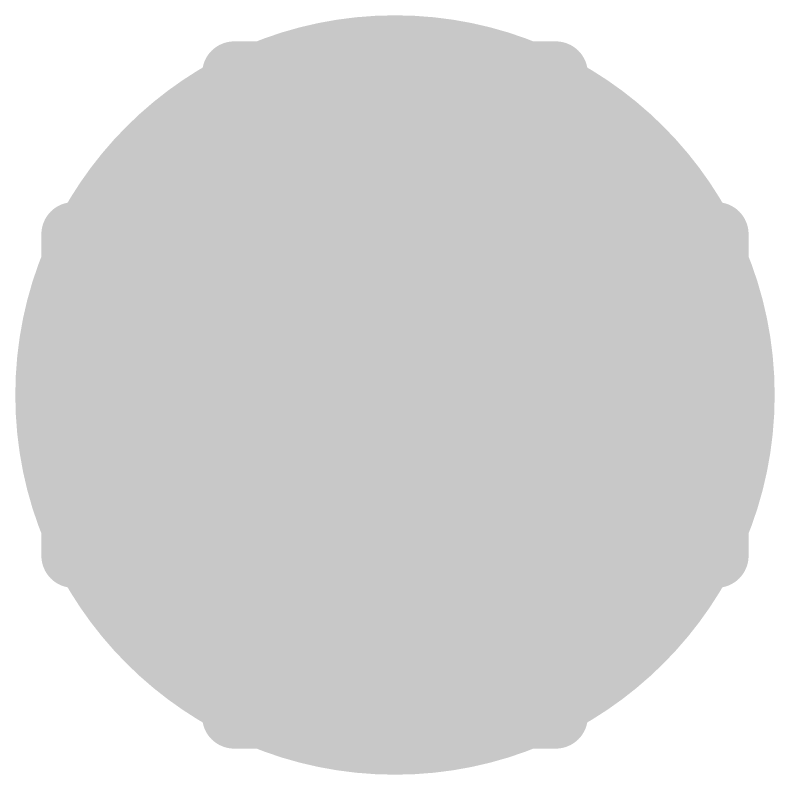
# Model space of a CAD drawing. Header units: inches. Extents: x -0.1 to 10.2, y 0 to 6.5.
# Drawn here: x 0.72441 to 0.74803, y 0.48031 to 0.50394 of the extents above; entities that cross this region are included whole.
import ezdxf

# ---------------------------------------------------------------- set-up
doc = ezdxf.new("R2010")
doc.units = ezdxf.units.IN
doc.header["$MEASUREMENT"] = 0
for name, color, linetype in [('Bottom Layer', 5, 'Continuous'), ('Drill Drawing', 1, 'Continuous'), ('Top Layer', 1, 'Continuous'), ('Via Holes', 16, 'Continuous')]:
    doc.layers.add(name, color=color, linetype=linetype)

msp = doc.modelspace()

# ---------------------------------------------------------------- hatches: boundary and pattern name
at = {"layer": 'Bottom Layer'}
h = msp.add_hatch(color=5, dxfattribs=at)
edge = h.paths.add_edge_path()
edge.add_arc((0.73622, 0.492126), 0.011811, 0, 360)
at = {"layer": 'Top Layer'}
h = msp.add_hatch(color=1, dxfattribs=at)
edge = h.paths.add_edge_path()
edge.add_arc((0.73622, 0.492126), 0.011811, 0, 360)
at = {"layer": 'Via Holes'}
h = msp.add_hatch(color=7, dxfattribs=at)
edge = h.paths.add_edge_path()
edge.add_arc((0.73622, 0.492126), 0.005906, 0, 360)

# ---------------------------------------------------------------- linework, layer by layer
at = {"layer": 'Drill Drawing'}
for points in [[(0.73122, 0.497126, 0.002, 0.002, 0), (0.73122, 0.502126, 0.002, 0.002, 0)], [(0.73122, 0.502126, 0.002, 0.002, 0), (0.74122, 0.502126, 0.002, 0.002, 0)], [(0.74122, 0.497126, 0.002, 0.002, 0), (0.74122, 0.502126, 0.002, 0.002, 0)], [(0.72622, 0.487126, 0.002, 0.002, 0), (0.72622, 0.497126, 0.002, 0.002, 0)], [(0.72622, 0.497126, 0.002, 0.002, 0), (0.73122, 0.497126, 0.002, 0.002, 0)], [(0.74122, 0.497126, 0.002, 0.002, 0), (0.74622, 0.497126, 0.002, 0.002, 0)], [(0.74622, 0.487126, 0.002, 0.002, 0), (0.74622, 0.497126, 0.002, 0.002, 0)], [(0.72622, 0.487126, 0.002, 0.002, 0), (0.73122, 0.487126, 0.002, 0.002, 0)], [(0.73122, 0.482126, 0.002, 0.002, 0), (0.73122, 0.487126, 0.002, 0.002, 0)], [(0.74122, 0.487126, 0.002, 0.002, 0), (0.74622, 0.487126, 0.002, 0.002, 0)], [(0.74122, 0.482126, 0.002, 0.002, 0), (0.74122, 0.487126, 0.002, 0.002, 0)], [(0.73122, 0.482126, 0.002, 0.002, 0), (0.74122, 0.482126, 0.002, 0.002, 0)]]:
    msp.add_lwpolyline(points, format="xyseb", dxfattribs=at)
for points in [[(0.73072, 0.502126, 0.001, 0.001, 1), (0.73172, 0.502126, 0.001, 0.001, 1)], [(0.73072, 0.502126, 0.001, 0.001, 1), (0.73172, 0.502126, 0.001, 0.001, 1)], [(0.74072, 0.502126, 0.001, 0.001, 1), (0.74172, 0.502126, 0.001, 0.001, 1)], [(0.74072, 0.502126, 0.001, 0.001, 1), (0.74172, 0.502126, 0.001, 0.001, 1)], [(0.72572, 0.497126, 0.001, 0.001, 1), (0.72672, 0.497126, 0.001, 0.001, 1)], [(0.72572, 0.497126, 0.001, 0.001, 1), (0.72672, 0.497126, 0.001, 0.001, 1)], [(0.73072, 0.497126, 0.001, 0.001, 1), (0.73172, 0.497126, 0.001, 0.001, 1)], [(0.73072, 0.497126, 0.001, 0.001, 1), (0.73172, 0.497126, 0.001, 0.001, 1)], [(0.74072, 0.497126, 0.001, 0.001, 1), (0.74172, 0.497126, 0.001, 0.001, 1)], [(0.74072, 0.497126, 0.001, 0.001, 1), (0.74172, 0.497126, 0.001, 0.001, 1)], [(0.74572, 0.497126, 0.001, 0.001, 1), (0.74672, 0.497126, 0.001, 0.001, 1)], [(0.74572, 0.497126, 0.001, 0.001, 1), (0.74672, 0.497126, 0.001, 0.001, 1)], [(0.72572, 0.487126, 0.001, 0.001, 1), (0.72672, 0.487126, 0.001, 0.001, 1)], [(0.72572, 0.487126, 0.001, 0.001, 1), (0.72672, 0.487126, 0.001, 0.001, 1)], [(0.73072, 0.487126, 0.001, 0.001, 1), (0.73172, 0.487126, 0.001, 0.001, 1)], [(0.73072, 0.487126, 0.001, 0.001, 1), (0.73172, 0.487126, 0.001, 0.001, 1)], [(0.74072, 0.487126, 0.001, 0.001, 1), (0.74172, 0.487126, 0.001, 0.001, 1)], [(0.74072, 0.487126, 0.001, 0.001, 1), (0.74172, 0.487126, 0.001, 0.001, 1)], [(0.74572, 0.487126, 0.001, 0.001, 1), (0.74672, 0.487126, 0.001, 0.001, 1)], [(0.74572, 0.487126, 0.001, 0.001, 1), (0.74672, 0.487126, 0.001, 0.001, 1)], [(0.73072, 0.482126, 0.001, 0.001, 1), (0.73172, 0.482126, 0.001, 0.001, 1)], [(0.73072, 0.482126, 0.001, 0.001, 1), (0.73172, 0.482126, 0.001, 0.001, 1)], [(0.74072, 0.482126, 0.001, 0.001, 1), (0.74172, 0.482126, 0.001, 0.001, 1)], [(0.74072, 0.482126, 0.001, 0.001, 1), (0.74172, 0.482126, 0.001, 0.001, 1)]]:
    msp.add_lwpolyline(points, format="xyseb", close=True, dxfattribs=at)

doc.saveas('drawing.dxf')
